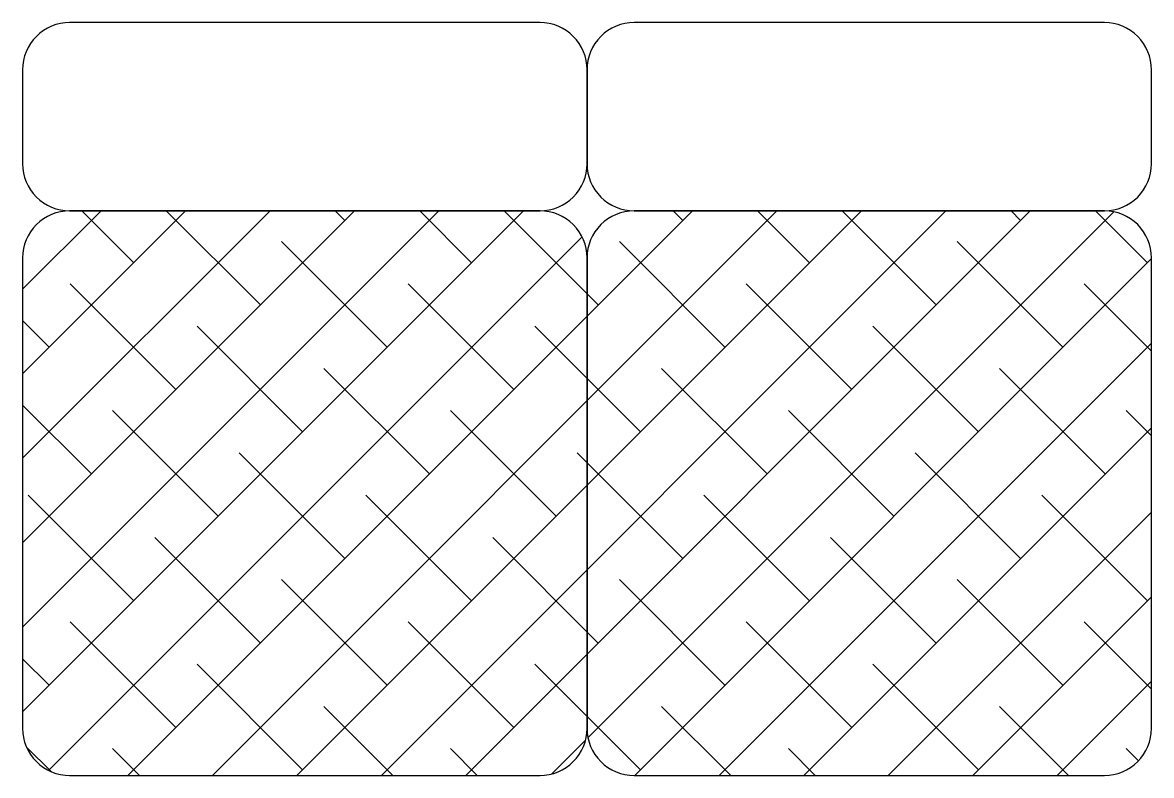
# Model space of a CAD drawing. Header units: millimetres. Extents: x -831.87 to -830.67, y 2726.6 to 2727.4.
import ezdxf

# ---------------------------------------------------------------- set-up
doc = ezdxf.new("R2010")
doc.units = ezdxf.units.MM
doc.header["$LTSCALE"] = 10
doc.layers.add('Móveis_sofás', color=2, linetype='Continuous')

msp = doc.modelspace()

# ---------------------------------------------------------------- hatches: boundary and pattern name
at = {"layer": 'Móveis_sofás'}
h = msp.add_hatch(dxfattribs=at)
h.set_pattern_fill('ANSI38', color=1, scale=0.02, style=0)
h.set_pattern_definition([(45, (0, -0.518706), (-0.0449012806, 0.0449012806), []), (135, (0, -0.518706), (-0.1347038418, 0.0449012806), [0.15875, -0.09525])])
edge = h.paths.add_edge_path()
edge.add_line((-831.2193, 2726.5995), (-830.7193, 2726.5995))
edge.add_arc((-830.7193, 2726.6495), 0.05, 270, 360)
edge.add_line((-830.6693, 2726.6495), (-830.6693, 2727.1495))
edge.add_arc((-830.7193, 2727.1495), 0.05, 0, 90)
edge.add_line((-830.7193, 2727.1995), (-831.2193, 2727.1995))
edge.add_arc((-831.2193, 2727.1495), 0.05, 90, 180)
edge.add_line((-831.2693, 2727.1495), (-831.2693, 2726.6495))
edge.add_arc((-831.2193, 2726.6495), 0.05, 180, 270)
edge = h.paths.add_edge_path()
edge.add_line((-831.8193, 2726.5995), (-831.3193, 2726.5995))
edge.add_arc((-831.3193, 2726.6495), 0.05, 270, 360)
edge.add_line((-831.2693, 2726.6495), (-831.2693, 2727.1495))
edge.add_arc((-831.3193, 2727.1495), 0.05, 0, 90)
edge.add_line((-831.3193, 2727.1995), (-831.8193, 2727.1995))
edge.add_arc((-831.8193, 2727.1495), 0.05, 90, 180)
edge.add_line((-831.8693, 2727.1495), (-831.8693, 2726.6495))
edge.add_arc((-831.8193, 2726.6495), 0.05, 180, 270)

# ---------------------------------------------------------------- linework, layer by layer
for points in [[(-831.8693, 2727.3495), (-831.8693, 2727.2495, 0.414214), (-831.8193, 2727.1995), (-831.3193, 2727.1995, 0.414214), (-831.2693, 2727.2495), (-831.2693, 2727.3495, 0.414214), (-831.3193, 2727.3995), (-831.8193, 2727.3995, 0.414214)], [(-831.2693, 2727.3495), (-831.2693, 2727.2495, 0.414214), (-831.2193, 2727.1995), (-830.7193, 2727.1995, 0.414214), (-830.6693, 2727.2495), (-830.6693, 2727.3495, 0.414214), (-830.7193, 2727.3995), (-831.2193, 2727.3995, 0.414214)], [(-831.8193, 2726.5995), (-831.3193, 2726.5995, 0.414214), (-831.2693, 2726.6495), (-831.2693, 2727.1495, 0.414214), (-831.3193, 2727.1995), (-831.8193, 2727.1995, 0.414214), (-831.8693, 2727.1495), (-831.8693, 2726.6495, 0.414214)], [(-831.2193, 2726.5995), (-830.7193, 2726.5995, 0.414214), (-830.6693, 2726.6495), (-830.6693, 2727.1495, 0.414214), (-830.7193, 2727.1995), (-831.2193, 2727.1995, 0.414214), (-831.2693, 2727.1495), (-831.2693, 2726.6495, 0.414214)]]:
    msp.add_lwpolyline(points, format="xyb", close=True, dxfattribs=at)

doc.saveas('drawing.dxf')
